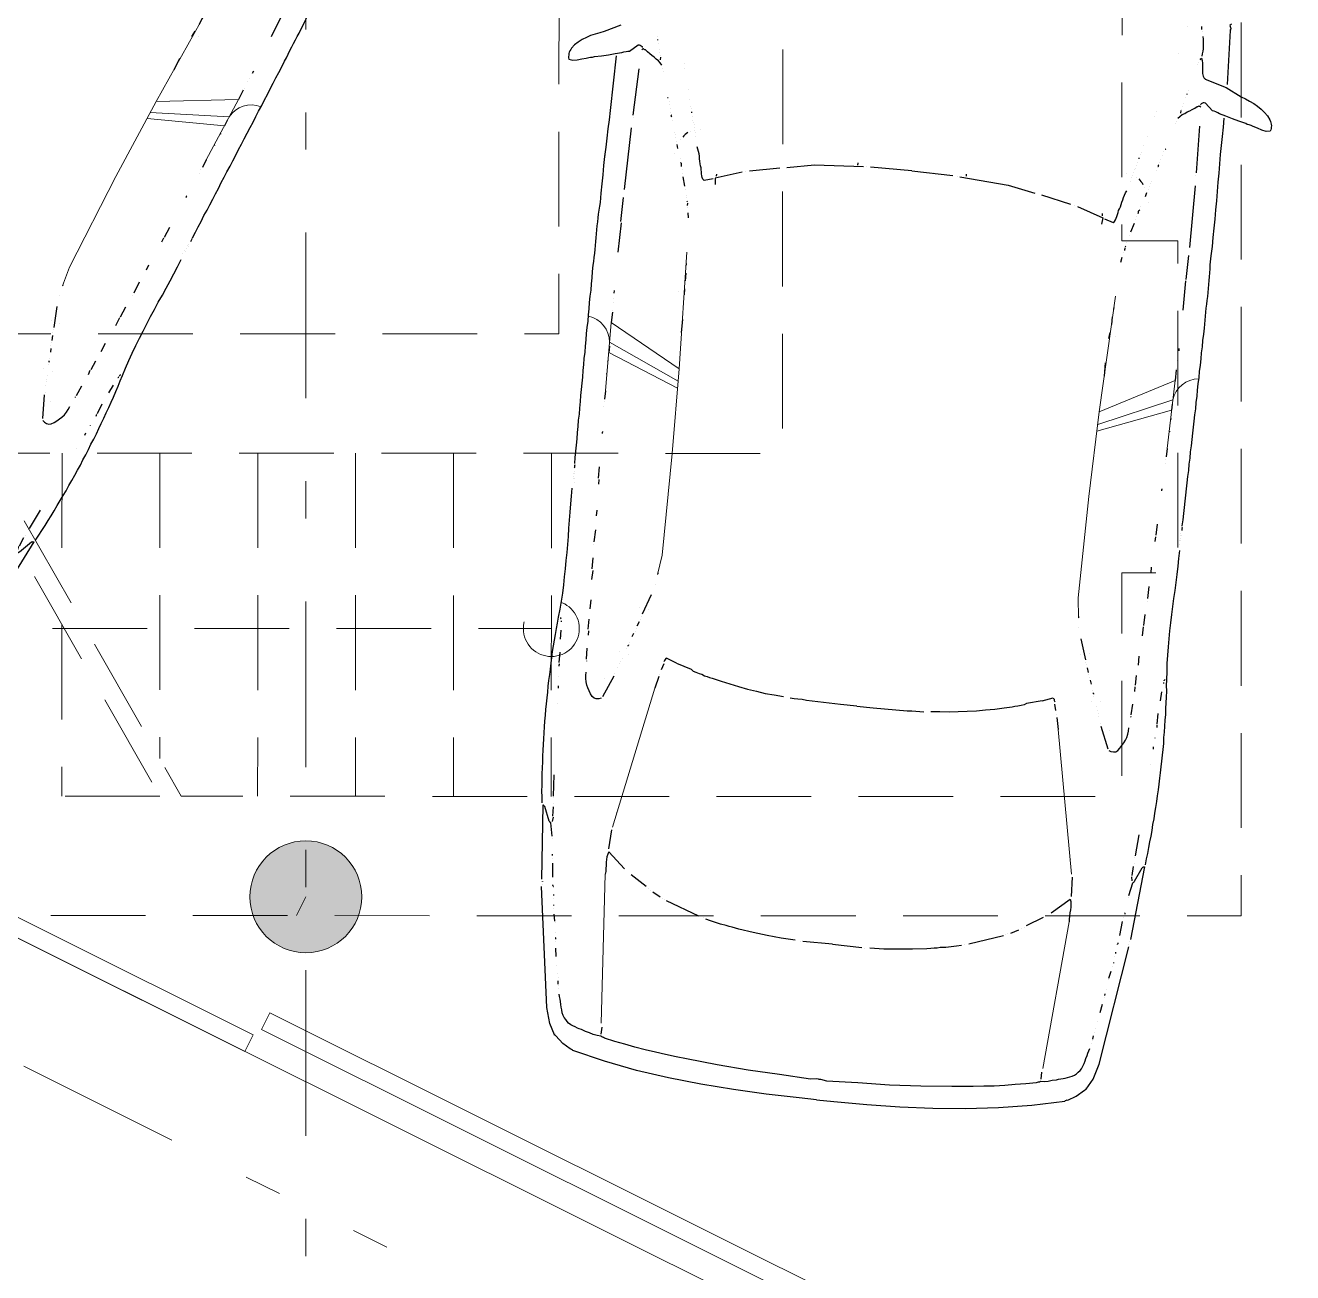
# Model space of a CAD drawing. Header units: metres. Extents: x -45 to 1930, y -347 to 488.
# Drawn here: x -19.205 to -15.806, y -33.109 to -29.764 of the extents above; entities that cross this region are included whole.
import ezdxf

# ---------------------------------------------------------------- set-up
doc = ezdxf.new("R2010")
doc.units = ezdxf.units.M
for name, pattern in [('GETRENNT', [31.75, 12.7, -6.35, 0, -6.35, 0, -6.35]), ('ČERCHOVANÁ', [25.4, 12.7, -6.35, 0, -6.35]), ('ČÁRKOVANÁ', [19.05, 12.7, -6.35])]:
    doc.linetypes.add(name, pattern=pattern)
doc.layers.add('FLOATINGWINDOWS', color=2, linetype='Continuous', plot=False)
for name, color, linetype in [('OSA', 7, 'ČERCHOVANÁ'), ('SRAFY', 3, 'Continuous'), ('srafy sklo', 252, 'Continuous'), ('zariz.predmety', 203, 'Continuous'), ('ZDIVO', 1, 'Continuous')]:
    doc.layers.add(name, color=color, linetype=linetype)

# ---------------------------------------------------------------- blocks, each defined once
blk = doc.blocks.new('BMW3-PUD')
at = {"lineweight": 0}
for p, q in [((2.5694, 0.7572), (2.3861, 0.7602)), ((2.3861, 0.7602), (2.4905, 0.5663)), ((2.4387, 0.7593), (2.5245, 0.5656)), ((2.4664, 0.7589), (2.5425, 0.5652)), ((3.3491, 0.5435), (3.7319, 0.6186)), ((3.8595, 0.6254), (4.2578, 0.5956)), ((3.3491, -0.5435), (3.7319, -0.6186)), ((2.3861, -0.7602), (2.4905, -0.5663)), ((2.4387, -0.7593), (2.5245, -0.5656)), ((2.4664, -0.7589), (2.5425, -0.5652)), ((3.8595, -0.6254), (4.2578, -0.5956)), ((2.5694, -0.7572), (2.3861, -0.7602))]:
    blk.add_line(p, q, dxfattribs=at)
for points in [[(1.5236, 0.7387), (1.5228, 0.7394), (1.5213, 0.7394), (1.5198, 0.7409), (1.519, 0.7424), (1.525, 0.7447), (1.5318, 0.7463), (1.5393, 0.7471), (1.546, 0.7472), (1.5528, 0.748), (1.5595, 0.7489), (1.5663, 0.7512), (1.5715, 0.7543), (1.5722, 0.7558), (1.573, 0.7573), (1.5737, 0.758), (1.5737, 0.758), (1.5902, 0.8161), (1.6115, 0.8584), (1.6159, 0.8704), (1.621, 0.8818), (1.6261, 0.8938), (1.632, 0.9044), (1.6386, 0.915), (1.6468, 0.9249), (1.6549, 0.934), (1.6653, 0.9416), (1.6691, 0.9432), (1.6728, 0.9447), (1.6765, 0.9462), (1.6803, 0.9471), (1.684, 0.9471), (1.6878, 0.9471), (1.6916, 0.9464), (1.6953, 0.9457), (1.697, 0.9345), (1.6948, 0.9232), (1.6905, 0.9111), (1.6876, 0.8991), (1.6855, 0.893), (1.684, 0.8878), (1.6833, 0.8825), (1.6811, 0.878), (1.6768, 0.8592), (1.6725, 0.8411), (1.6675, 0.823), (1.6625, 0.8057), (1.6603, 0.8004), (1.6588, 0.7951), (1.6574, 0.7906), (1.6567, 0.7861), (1.6382, 0.7648), (1.6375, 0.7618), (1.6382, 0.7588), (1.6398, 0.7558), (1.6413, 0.7536), (1.6413, 0.7536), (1.6428, 0.7529), (1.6436, 0.7521), (1.6436, 0.7521)], [(1.4198, 0.8125), (1.4244, 0.8088), (1.4319, 0.8127), (1.4334, 0.8127), (1.4349, 0.812), (1.4356, 0.8112), (1.4379, 0.8112), (1.582, 0.8182)], [(2.7721, 0.8189), (2.7556, 0.8195), (2.7391, 0.8193), (2.7225, 0.8198), (2.7053, 0.8196), (2.6887, 0.8202), (2.6722, 0.82), (2.6557, 0.8205), (2.6392, 0.8203), (2.6226, 0.8209), (2.6054, 0.8207), (2.5889, 0.8212), (2.5724, 0.821), (2.5558, 0.8216), (2.5393, 0.8214), (2.522, 0.8219), (2.5055, 0.8217), (2.489, 0.8223), (2.4725, 0.8221), (2.4559, 0.8226), (2.4387, 0.8224), (2.4221, 0.823), (2.4056, 0.8228), (2.3891, 0.8226), (2.3718, 0.8232), (2.3553, 0.823), (2.3388, 0.8235), (2.3215, 0.8233), (2.305, 0.8231), (2.2885, 0.8236), (2.272, 0.8234), (2.2547, 0.824), (2.2382, 0.8238), (2.2276, 0.8237), (2.2171, 0.8236), (2.2059, 0.8234), (2.1954, 0.8233), (2.1848, 0.8232), (2.1743, 0.8238), (2.1638, 0.8237), (2.1533, 0.8243), (2.1428, 0.8242), (2.1315, 0.824), (2.121, 0.8239), (2.1105, 0.8238), (2.1, 0.8237), (2.0895, 0.8235), (2.079, 0.8226), (2.0685, 0.8218), (2.0437, 0.8222), (2.0189, 0.8227), (1.9942, 0.8224), (1.9694, 0.8228), (1.9446, 0.8225), (1.9198, 0.8222), (1.8951, 0.822), (1.8703, 0.8217), (1.8455, 0.8206), (1.8207, 0.8203), (1.796, 0.82), (1.7712, 0.8197), (1.7464, 0.8194), (1.7224, 0.8192), (1.6976, 0.8196), (1.6728, 0.8193)], [(1.9431, 0.8203), (1.9431, 0.8203)], [(2.7751, 0.8182), (2.7781, 0.819), (2.7804, 0.819), (2.7826, 0.819), (2.7849, 0.8191)], [(2.7924, 0.8169), (2.7924, 0.8169)], [(2.7984, 0.8192), (2.7984, 0.8192)], [(2.7984, 0.8162), (2.7984, 0.8162)], [(2.8059, 0.8186), (2.8059, 0.8186)], [(2.8119, 0.8194), (2.8119, 0.8194)], [(2.8127, 0.8164), (2.8127, 0.8164)], [(2.8224, 0.8158), (2.8224, 0.8158)], [(3.686, 0.8133), (3.6702, 0.8146), (3.6552, 0.8167), (3.6394, 0.818), (3.6236, 0.8193), (3.6086, 0.8206), (3.5928, 0.8219), (3.577, 0.8225), (3.5612, 0.8238), (3.5455, 0.8244), (3.5304, 0.8257), (3.5146, 0.8263), (3.4989, 0.8268), (3.4831, 0.8274), (3.4673, 0.828), (3.4516, 0.8285), (3.4365, 0.8284), (3.4208, 0.8289), (3.405, 0.8287), (3.3892, 0.8285), (3.3734, 0.8291), (3.3577, 0.8289), (3.3419, 0.828), (3.3269, 0.8278), (3.3111, 0.8276), (3.2954, 0.8267), (3.2796, 0.8265), (3.2639, 0.8255), (3.2489, 0.8246), (3.2331, 0.8236), (3.2173, 0.8227), (3.2024, 0.821), (3.1866, 0.8201), (3.1648, 0.8183), (3.1431, 0.8166), (3.1213, 0.8156), (3.0988, 0.8153), (3.077, 0.815), (3.0552, 0.8148), (3.0334, 0.8153), (3.0117, 0.815), (2.9899, 0.8155), (2.9681, 0.816), (2.9463, 0.8172), (2.9246, 0.8177), (2.9028, 0.8182), (2.881, 0.8187), (2.86, 0.8185), (2.8382, 0.8189)], [(1.4378, 0.8143), (1.4378, 0.8143)], [(3.1904, 0.8127), (3.1897, 0.8134), (3.1889, 0.8134), (3.1874, 0.8141), (3.1866, 0.8149)], [(3.195, 0.8119), (3.195, 0.8119), (3.1964, 0.812), (3.1972, 0.812), (3.1979, 0.812)], [(3.2446, 0.8088), (3.2205, 0.81)], [(3.3076, 0.8065), (3.2791, 0.8062)], [(3.3107, 0.8058), (3.3121, 0.8058), (3.3136, 0.8058), (3.3144, 0.8059), (3.3167, 0.8059)], [(3.3452, 0.804), (3.3452, 0.804), (3.346, 0.804), (3.346, 0.804), (3.346, 0.804)], [(3.3693, 0.802), (3.376, 0.8021)], [(3.4174, 0.7988), (3.4174, 0.7988)], [(3.6653, 0.7845), (3.6082, 0.7884)], [(3.6699, 0.7831), (3.6699, 0.7831)], [(3.6856, 0.7832), (3.6856, 0.7832)], [(3.7728, 0.7775), (3.7374, 0.7846), (3.7367, 0.7854), (3.7359, 0.7869), (3.7344, 0.7876), (3.7329, 0.7891), (3.6951, 0.8051), (3.6944, 0.8059), (3.6936, 0.8074), (3.6921, 0.8089), (3.692, 0.8111), (3.8897, 0.794)], [(3.7187, 0.7814), (3.6939, 0.7818)], [(3.8965, 0.791), (3.8965, 0.791), (3.8965, 0.791), (3.8958, 0.791), (3.8958, 0.791), (3.8958, 0.791), (3.8965, 0.791), (3.8965, 0.791), (3.8965, 0.791)], [(3.9033, 0.7896), (3.9033, 0.7896)], [(4.4034, 0), (4.4032, 0.0469), (4.4022, 0.1355), (4.3989, 0.2241), (4.3933, 0.3126), (4.3855, 0.4004), (4.374, 0.4881), (4.3586, 0.5758), (4.3388, 0.6634), (4.3373, 0.6649), (4.3358, 0.6671), (4.335, 0.6694), (4.335, 0.6709), (4.3227, 0.6917), (4.3037, 0.7125), (4.3029, 0.714), (4.3022, 0.7148), (4.3021, 0.7163), (4.3014, 0.717), (4.2727, 0.7325), (4.2312, 0.7447), (3.9093, 0.7919)], [(1.6856, 0.6955), (1.6802, 0.7007), (1.6749, 0.7059), (1.6711, 0.7127), (1.6665, 0.7186), (1.6627, 0.7253), (1.6588, 0.7313), (1.6543, 0.738), (1.6489, 0.7439), (1.6489, 0.7454), (1.6482, 0.7469), (1.6474, 0.7484), (1.6474, 0.7492), (1.6474, 0.7507), (1.6481, 0.7514), (1.6496, 0.7529), (1.6503, 0.7537)], [(1.7014, 0.7558), (1.8267, 0.7596)], [(1.8327, 0.7574), (1.8327, 0.7574)], [(1.8612, 0.76), (2.0279, 0.762)], [(2.1135, 0.7622), (2.0489, 0.7622)], [(2.1173, 0.7608), (2.1961, 0.7617)], [(2.2997, 0.7614), (2.3065, 0.7615)], [(2.3223, 0.7617), (2.3223, 0.7617)], [(2.332, 0.7604), (2.332, 0.7604)], [(2.3538, 0.7606), (2.3538, 0.7606)], [(2.3576, 0.7599), (2.3861, 0.7602)], [(2.4499, 0.7587), (2.4664, 0.7589)], [(2.489, 0.7592), (2.489, 0.7592), (2.4905, 0.7592), (2.4912, 0.7592), (2.4912, 0.7592)], [(2.4987, 0.7586), (2.4987, 0.7586)], [(2.5228, 0.7589), (2.5228, 0.7589), (2.5243, 0.7589), (2.525, 0.7589), (2.525, 0.7589)], [(2.5694, 0.7572), (2.5926, 0.7574)], [(2.5987, 0.7553), (2.5987, 0.7553)], [(2.6114, 0.7577), (2.6114, 0.7577)], [(2.679, 0.754), (2.6805, 0.754), (2.6813, 0.754), (2.6828, 0.754), (2.6843, 0.754)], [(2.8044, 0.7517), (2.7744, 0.7521)], [(2.8082, 0.7503), (2.821, 0.7504)], [(3.7217, 0.7799), (3.7329, 0.7816)], [(3.7773, 0.7768), (3.7773, 0.7768)], [(3.8202, 0.7721), (3.8209, 0.7721), (3.8217, 0.7721), (3.8224, 0.7721), (3.8239, 0.7721)], [(3.8315, 0.77), (3.8315, 0.77)], [(3.8818, 0.7646), (3.8442, 0.7679)], [(3.9067, 0.7604), (3.9059, 0.7603), (3.9044, 0.7611), (3.9036, 0.7618), (3.9021, 0.7618)], [(3.9277, 0.7576), (3.9277, 0.7576), (3.9285, 0.7576), (3.93, 0.7576), (3.9307, 0.7577)], [(3.9382, 0.757), (3.9382, 0.757)], [(3.9555, 0.7549), (3.9555, 0.7549), (3.9563, 0.7549), (3.957, 0.755), (3.957, 0.755)], [(3.9653, 0.7528), (3.9653, 0.7528)], [(3.9984, 0.7472), (3.9796, 0.7507)], [(1.4351, 0.7331), (1.4426, 0.734)], [(1.4485, 0.7363), (1.4485, 0.7363)], [(1.4613, 0.7394), (1.468, 0.741), (1.474, 0.7418), (1.4807, 0.7427), (1.4867, 0.7435), (1.4935, 0.7436), (1.5003, 0.7437), (1.507, 0.743), (1.5138, 0.7423)], [(1.5312, 0.735), (1.5312, 0.735)], [(1.5379, 0.7336), (1.5379, 0.7336)], [(1.6102, 0.7157), (1.6102, 0.7157)], [(2.8908, 0.7475), (2.9059, 0.7477)], [(2.9434, 0.7459), (2.9757, 0.7463)], [(2.9825, 0.7456), (2.9825, 0.7456)], [(3.0486, 0.7434), (3.0186, 0.7438)], [(3.0523, 0.7419), (3.0764, 0.7422)], [(3.1312, 0.7391), (3.156, 0.7394)], [(3.2101, 0.7378), (3.1838, 0.7382)], [(3.2146, 0.7363), (3.2266, 0.7365)], [(3.2905, 0.7342), (3.2612, 0.7354)], [(3.295, 0.7335), (3.295, 0.7335), (3.2957, 0.7336), (3.2965, 0.7336), (3.2965, 0.7336)], [(3.391, 0.6844), (3.3931, 0.6904), (3.3938, 0.6972), (3.393, 0.7032), (3.3892, 0.7084), (3.3823, 0.7136), (3.3748, 0.718), (3.3672, 0.7224), (3.3597, 0.726), (3.3514, 0.729), (3.3423, 0.7304), (3.3341, 0.7317), (3.3251, 0.7316)], [(4.0029, 0.7458), (4.0029, 0.7458)], [(4.0285, 0.7423), (4.0285, 0.7423)], [(4.0413, 0.7402), (4.0428, 0.7402), (4.0435, 0.7402), (4.0451, 0.7402), (4.0458, 0.7402)], [(4.0526, 0.7396), (4.0526, 0.7396)], [(4.0924, 0.7333), (4.0699, 0.7368)], [(4.1165, 0.7291), (4.1165, 0.7291)], [(4.1376, 0.7248), (4.1376, 0.7248)], [(4.1489, 0.7227), (4.1489, 0.7227)], [(4.1654, 0.7207), (4.1564, 0.7221)], [(4.1699, 0.72), (4.1699, 0.72)], [(4.1775, 0.7178), (4.1775, 0.7178)], [(4.3475, 0), (4.3474, 0.005), (4.3495, 0.0215), (4.3462, 0.1056), (4.343, 0.1904), (4.3375, 0.2744), (4.3297, 0.3577), (4.3271, 0.3862), (4.3238, 0.4147), (4.3204, 0.4424), (4.3171, 0.4702), (4.3123, 0.4986), (4.3074, 0.5264), (4.3026, 0.5541), (4.297, 0.5826), (4.2955, 0.5848), (4.2947, 0.5878), (4.2939, 0.59), (4.2924, 0.5923), (4.2922, 0.6028), (4.2899, 0.6133), (4.2867, 0.6237), (4.2843, 0.635), (4.282, 0.6402), (4.2805, 0.6462), (4.2789, 0.6522), (4.2773, 0.6574), (4.275, 0.6641), (4.2727, 0.6701), (4.2703, 0.6761), (4.2665, 0.6821), (4.2627, 0.6865), (4.2581, 0.691), (4.2528, 0.6954), (4.2476, 0.6991), (4.2408, 0.702), (4.2332, 0.7042), (4.2257, 0.7064), (4.2189, 0.7078), (4.2114, 0.7099), (4.2046, 0.7114), (4.1978, 0.7135), (4.1918, 0.7157)], [(4.2969, 0.7155), (4.2969, 0.7155)], [(1.4377, 0.6971), (1.4377, 0.6971)], [(1.62, 0.7136), (1.62, 0.7136), (1.6193, 0.7135), (1.6178, 0.7135), (1.6178, 0.7135)], [(1.6291, 0.7107), (1.6291, 0.7107)], [(1.6449, 0.7063), (1.6449, 0.7063)], [(1.6532, 0.7042), (1.6532, 0.7042)], [(1.6607, 0.7028), (1.6607, 0.7028)], [(1.6645, 0.7013), (1.672, 0.7014)], [(1.6954, 0.6927), (1.6954, 0.6927)], [(1.7014, 0.6905), (1.7014, 0.6905)], [(3.3282, 0.6566), (3.3872, 0.6813)], [(3.3369, 0.6807), (3.3369, 0.6807)], [(1.5138, 0.6793), (1.5138, 0.6793)], [(1.7714, 0.6703), (1.7714, 0.6703), (1.7714, 0.6711), (1.7707, 0.6718), (1.7707, 0.6718)], [(1.7798, 0.6666), (1.7798, 0.6666)], [(1.7895, 0.6653), (1.7895, 0.6653)], [(1.8001, 0.6616), (1.8001, 0.6616)], [(1.8084, 0.6595), (1.8084, 0.6595)], [(1.8204, 0.6551), (1.8197, 0.6559), (1.8189, 0.6566), (1.8167, 0.6566), (1.8152, 0.6573)], [(1.8302, 0.6522), (1.8302, 0.6522)], [(3.2622, 0.6475), (3.2622, 0.6475)], [(3.3043, 0.6488), (3.3043, 0.6488)], [(3.3207, 0.6558), (3.3207, 0.6558)], [(1.6742, 0.6368), (1.6742, 0.6368)], [(1.6885, 0.634), (1.6885, 0.634)], [(1.7428, 0.6189), (1.7428, 0.6189)], [(1.8585, 0.6083), (1.8615, 0.6113), (1.8645, 0.6143), (1.8682, 0.6181), (1.8719, 0.6204)], [(1.8604, 0.6436), (1.8604, 0.6436)], [(1.8679, 0.6414), (1.8679, 0.6414)], [(1.8755, 0.6385), (1.8755, 0.6385)], [(1.8786, 0.625), (1.8786, 0.625)], [(1.8845, 0.6364), (1.8845, 0.6364)], [(1.9033, 0.6306), (1.8928, 0.6334)], [(1.9182, 0.639), (1.9182, 0.639)], [(1.9305, 0.6211), (1.9305, 0.6211)], [(1.9508, 0.6154), (1.9478, 0.6161), (1.9456, 0.6161), (1.9425, 0.6168), (1.9403, 0.619)], [(1.9591, 0.6125), (1.9591, 0.6125)], [(3.2033, 0.6123), (3.2033, 0.6123)], [(3.2093, 0.6154), (3.219, 0.6193)], [(3.2347, 0.6247), (3.2347, 0.6247)], [(3.2415, 0.6263), (3.2422, 0.6263), (3.243, 0.627), (3.2437, 0.6278), (3.2452, 0.6278)], [(3.2512, 0.6294), (3.2512, 0.6294)], [(3.2655, 0.6236), (3.2655, 0.6236)], [(3.2781, 0.6395), (3.2781, 0.6395)], [(3.2886, 0.6434), (3.2886, 0.6434)], [(3.2945, 0.6457), (3.2945, 0.6457)], [(3.6922, 0.6129), (3.6922, 0.6129)], [(3.7319, 0.6186), (3.7319, 0.6186)], [(3.7394, 0.6209), (3.7911, 0.6238)], [(3.8398, 0.5749), (3.7987, 0.6217), (3.8047, 0.624), (3.8121, 0.6256), (3.8196, 0.6257), (3.8272, 0.6257), (3.8354, 0.6251), (3.8437, 0.6252), (3.852, 0.6246), (3.8595, 0.6254)], [(1.7684, 0.6117), (1.7684, 0.6117)], [(1.788, 0.6074), (1.788, 0.6074)], [(1.794, 0.6052), (1.794, 0.6052)], [(1.8046, 0.6031), (1.8046, 0.6031), (1.8038, 0.6031), (1.8023, 0.6031), (1.8023, 0.6031)], [(1.8143, 0.6002), (1.8143, 0.6002)], [(1.8234, 0.5981), (1.8234, 0.5981)], [(1.8309, 0.5952), (1.8309, 0.5952)], [(1.8347, 0.5937), (1.8347, 0.5937)], [(1.8422, 0.5923), (1.8422, 0.5923)], [(1.8498, 0.5909), (1.8498, 0.5909)], [(1.8556, 0.6007), (1.8556, 0.6007)], [(1.8573, 0.588), (1.8573, 0.588)], [(1.8664, 0.5851), (1.8664, 0.5851)], [(1.9744, 0.5278), (1.9816, 0.5512), (1.9786, 0.5549), (1.974, 0.5571), (1.9695, 0.5585), (1.9643, 0.56), (1.959, 0.5607), (1.9537, 0.5621), (1.9484, 0.5628), (1.9439, 0.565), (1.9379, 0.5664), (1.9311, 0.5678), (1.9251, 0.5693), (1.9183, 0.5707), (1.9123, 0.5721), (1.9055, 0.5743), (1.8995, 0.5765), (1.8934, 0.5794)], [(1.9681, 0.6111), (1.9681, 0.6111)], [(2.0021, 0.601), (1.978, 0.6082)], [(2.0111, 0.5981), (2.0111, 0.5981)], [(2.0269, 0.5945), (2.0269, 0.5945)], [(2.0322, 0.5931), (2.0322, 0.5931)], [(2.0435, 0.5902), (2.0435, 0.5902), (2.0427, 0.5909), (2.0412, 0.5917), (2.0412, 0.5917)], [(2.0465, 0.5895), (2.048, 0.5895), (2.0495, 0.5895), (2.051, 0.5895), (2.0533, 0.5896)], [(2.0593, 0.5874), (2.0593, 0.5874)], [(2.0856, 0.5832), (2.0721, 0.5853)], [(2.2845, 0.5893), (2.2845, 0.5893)], [(3.1016, 0.5788), (3.1555, 0.5975)], [(3.1388, 0.6063), (3.1388, 0.6063)], [(3.1421, 0.5823), (3.1421, 0.5823)], [(3.1622, 0.5983), (3.1622, 0.5983)], [(3.1689, 0.6006), (3.1689, 0.6006)], [(3.1764, 0.6037), (3.1891, 0.6084)], [(3.1951, 0.61), (3.1951, 0.61)], [(3.603, 0.5946), (3.603, 0.5946)], [(4.2683, 0.5927), (4.2871, 0.5929)], [(1.8477, 0.5743), (1.8477, 0.5743)], [(2.2081, 0.5764), (2.2096, 0.5764), (2.2103, 0.5764), (2.2118, 0.5764), (2.2133, 0.5765)], [(2.2268, 0.5766), (2.2268, 0.5766)], [(2.2336, 0.5745), (2.2547, 0.5747)], [(2.2922, 0.5721), (2.2757, 0.5734)], [(2.3936, 0.5703), (2.3583, 0.5699)], [(3.0724, 0.5709), (3.0724, 0.5709)], [(3.8811, 0.513), (3.8535, 0.5562)], [(1.949, 0.4517), (1.9722, 0.5225), (1.9895, 0.5205)], [(1.961, 0.5201), (1.9625, 0.5202), (1.964, 0.5202), (1.9647, 0.5202), (1.967, 0.5202)], [(3.2768, 0.4931), (3.266, 0.5214), (3.2675, 0.523), (3.2697, 0.5245), (3.2727, 0.5253), (3.2764, 0.5268)], [(3.2824, 0.5269), (3.2989, 0.5316)], [(3.3109, 0.5347), (3.3109, 0.5347)], [(3.3176, 0.5363), (3.3491, 0.5435)], [(3.2768, 0.4931), (3.2886, 0.4519), (3.2932, 0.4459), (3.2955, 0.4385), (3.2979, 0.4295), (3.2995, 0.422), (3.3026, 0.4145), (3.3042, 0.4078), (3.3057, 0.401), (3.3073, 0.3935), (3.3129, 0.3688), (3.3176, 0.3448), (3.3224, 0.3209), (3.3265, 0.2962), (3.3298, 0.2722), (3.3331, 0.2482), (3.3349, 0.2234), (3.3367, 0.1986)], [(3.8864, 0.5071), (3.8864, 0.5071)], [(3.8902, 0.4996), (3.8902, 0.4996)], [(3.9056, 0.4727), (3.8941, 0.4937)], [(1.9476, 0.4441), (1.9476, 0.4441)], [(3.9079, 0.4653), (3.9079, 0.4653)], [(3.9102, 0.46), (3.9102, 0.46)], [(3.9459, 0.3636), (3.9133, 0.4541)], [(1.9277, 0.353), (1.9447, 0.4328)], [(3.9491, 0.3516), (3.9491, 0.3516)], [(3.9836, 0.1005), (3.9817, 0.1388), (3.9782, 0.1763), (3.974, 0.2145), (3.969, 0.2535), (3.9674, 0.2633), (3.9658, 0.2722), (3.9649, 0.2805), (3.9626, 0.2887), (3.9609, 0.3037), (3.9577, 0.3179), (3.9546, 0.3314), (3.9514, 0.3449)], [(1.9018, 0.1297), (1.9108, 0.2612), (1.9249, 0.3342)], [(3.3424, 0), (3.3423, 0.044), (3.3412, 0.1356), (3.3395, 0.1476), (3.3394, 0.1589), (3.3393, 0.1694), (3.3391, 0.1799)], [(1.8926, 0.1461), (1.8941, 0.1461), (1.8956, 0.1462), (1.8964, 0.1462), (1.8986, 0.1462)], [(1.8992, 0), (1.9005, 0.1109)], [(1.9004, 0.1222), (1.9004, 0.1222)], [(3.9834, 0), (3.9846, 0.0795)], [(3.9853, 0.0855), (3.9853, 0.0855)], [(1.8987, 0.0535), (1.8987, 0.0535)], [(1.8988, 0.0588), (1.8988, 0.0588)], [(4.4034, 0), (4.4032, -0.0469), (4.4022, -0.1355), (4.3989, -0.2241), (4.3933, -0.3126), (4.3855, -0.4004), (4.374, -0.4881), (4.3586, -0.5758), (4.3388, -0.6634), (4.3373, -0.6649), (4.3358, -0.6671), (4.335, -0.6694), (4.335, -0.6709), (4.3227, -0.6917), (4.3037, -0.7125), (4.3029, -0.714), (4.3022, -0.7148), (4.3021, -0.7163), (4.3014, -0.717), (4.2727, -0.7325), (4.2312, -0.7447), (3.9093, -0.7919)], [(3.9834, 0), (3.9846, -0.0795)], [(1.8992, 0), (1.9005, -0.1109)], [(3.3424, 0), (3.3423, -0.044), (3.3412, -0.1356), (3.3395, -0.1476), (3.3394, -0.1589), (3.3393, -0.1694), (3.3391, -0.1799)], [(4.3475, 0), (4.3474, -0.005), (4.3495, -0.0215), (4.3462, -0.1056), (4.343, -0.1904), (4.3375, -0.2744), (4.3297, -0.3577), (4.3271, -0.3862), (4.3238, -0.4147), (4.3204, -0.4424), (4.3171, -0.4702), (4.3123, -0.4986), (4.3074, -0.5264), (4.3026, -0.5541), (4.297, -0.5826), (4.2955, -0.5848), (4.2947, -0.5878), (4.2939, -0.59), (4.2924, -0.5923), (4.2922, -0.6028), (4.2899, -0.6133), (4.2867, -0.6237), (4.2843, -0.635), (4.282, -0.6402), (4.2805, -0.6462), (4.2789, -0.6522), (4.2773, -0.6574), (4.275, -0.6641), (4.2727, -0.6701), (4.2703, -0.6761), (4.2665, -0.6821), (4.2627, -0.6865), (4.2581, -0.691), (4.2528, -0.6954), (4.2476, -0.6991), (4.2408, -0.702), (4.2332, -0.7042), (4.2257, -0.7064), (4.2189, -0.7078), (4.2114, -0.7099), (4.2046, -0.7114), (4.1978, -0.7135), (4.1918, -0.7157)], [(1.8987, -0.0535), (1.8987, -0.0535)], [(1.8988, -0.0588), (1.8988, -0.0588)], [(3.9836, -0.1005), (3.9817, -0.1388), (3.9782, -0.1763), (3.974, -0.2145), (3.969, -0.2535), (3.9674, -0.2633), (3.9658, -0.2722), (3.9649, -0.2805), (3.9626, -0.2887), (3.9609, -0.3037), (3.9577, -0.3179), (3.9546, -0.3314), (3.9514, -0.3449)], [(3.9853, -0.0855), (3.9853, -0.0855)], [(1.9004, -0.1222), (1.9004, -0.1222)], [(1.9018, -0.1297), (1.9108, -0.2612), (1.9249, -0.3342)], [(1.8926, -0.1461), (1.8941, -0.1461), (1.8956, -0.1462), (1.8964, -0.1462), (1.8986, -0.1462)], [(3.2768, -0.4931), (3.2886, -0.4519), (3.2932, -0.4459), (3.2955, -0.4385), (3.2979, -0.4295), (3.2995, -0.422), (3.3026, -0.4145), (3.3042, -0.4078), (3.3057, -0.401), (3.3073, -0.3935), (3.3129, -0.3688), (3.3176, -0.3448), (3.3224, -0.3209), (3.3265, -0.2962), (3.3298, -0.2722), (3.3331, -0.2482), (3.3349, -0.2234), (3.3367, -0.1986)], [(1.9277, -0.353), (1.9447, -0.4328)], [(3.9459, -0.3636), (3.9133, -0.4541)], [(3.9491, -0.3516), (3.9491, -0.3516)], [(1.9476, -0.4441), (1.9476, -0.4441)], [(1.949, -0.4517), (1.9722, -0.5225), (1.9895, -0.5205)], [(3.9056, -0.4727), (3.8941, -0.4937)], [(3.9079, -0.4653), (3.9079, -0.4653)], [(3.9102, -0.46), (3.9102, -0.46)], [(3.2768, -0.4931), (3.266, -0.5214), (3.2675, -0.523), (3.2697, -0.5245), (3.2727, -0.5253), (3.2764, -0.5268)], [(3.8864, -0.5071), (3.8864, -0.5071)], [(3.8902, -0.4996), (3.8902, -0.4996)], [(1.9744, -0.5278), (1.9816, -0.5512), (1.9786, -0.5549), (1.974, -0.5571), (1.9695, -0.5585), (1.9643, -0.56), (1.959, -0.5607), (1.9537, -0.5621), (1.9484, -0.5628), (1.9439, -0.565), (1.9379, -0.5664), (1.9311, -0.5678), (1.9251, -0.5693), (1.9183, -0.5707), (1.9123, -0.5721), (1.9055, -0.5743), (1.8995, -0.5765), (1.8934, -0.5794)], [(1.961, -0.5201), (1.9625, -0.5202), (1.964, -0.5202), (1.9647, -0.5202), (1.967, -0.5202)], [(3.2824, -0.5269), (3.2989, -0.5316)], [(3.3109, -0.5347), (3.3109, -0.5347)], [(3.3176, -0.5363), (3.3491, -0.5435)], [(3.8811, -0.513), (3.8535, -0.5562)], [(1.8477, -0.5743), (1.8477, -0.5743)], [(2.2081, -0.5764), (2.2096, -0.5764), (2.2103, -0.5764), (2.2118, -0.5764), (2.2133, -0.5765)], [(2.2268, -0.5766), (2.2268, -0.5766)], [(2.2336, -0.5745), (2.2547, -0.5747)], [(2.2922, -0.5721), (2.2757, -0.5734)], [(2.3936, -0.5703), (2.3583, -0.5699)], [(3.0724, -0.5709), (3.0724, -0.5709)], [(3.8398, -0.5749), (3.7987, -0.6217), (3.8047, -0.624), (3.8121, -0.6256), (3.8196, -0.6257), (3.8272, -0.6257), (3.8354, -0.6251), (3.8437, -0.6252), (3.852, -0.6246), (3.8595, -0.6254)], [(1.7684, -0.6117), (1.7684, -0.6117)], [(1.788, -0.6074), (1.788, -0.6074)], [(1.794, -0.6052), (1.794, -0.6052)], [(1.8046, -0.6031), (1.8046, -0.6031), (1.8038, -0.6031), (1.8023, -0.6031), (1.8023, -0.6031)], [(1.8143, -0.6002), (1.8143, -0.6002)], [(1.8234, -0.5981), (1.8234, -0.5981)], [(1.8309, -0.5952), (1.8309, -0.5952)], [(1.8347, -0.5937), (1.8347, -0.5937)], [(1.8422, -0.5923), (1.8422, -0.5923)], [(1.8498, -0.5909), (1.8498, -0.5909)], [(1.8556, -0.6007), (1.8556, -0.6007)], [(1.8573, -0.588), (1.8573, -0.588)], [(1.8585, -0.6083), (1.8615, -0.6113), (1.8645, -0.6143), (1.8682, -0.6181), (1.8719, -0.6204)], [(1.8664, -0.5851), (1.8664, -0.5851)], [(1.9681, -0.6111), (1.9681, -0.6111)], [(2.0021, -0.601), (1.978, -0.6082)], [(2.0111, -0.5981), (2.0111, -0.5981)], [(2.0269, -0.5945), (2.0269, -0.5945)], [(2.0322, -0.5931), (2.0322, -0.5931)], [(2.0435, -0.5902), (2.0435, -0.5902), (2.0427, -0.5909), (2.0412, -0.5917), (2.0412, -0.5917)], [(2.0465, -0.5895), (2.048, -0.5895), (2.0495, -0.5895), (2.051, -0.5895), (2.0533, -0.5896)], [(2.0593, -0.5874), (2.0593, -0.5874)], [(2.0856, -0.5832), (2.0721, -0.5853)], [(2.2845, -0.5893), (2.2845, -0.5893)], [(3.1016, -0.5788), (3.1555, -0.5975)], [(3.1388, -0.6063), (3.1388, -0.6063)], [(3.1421, -0.5823), (3.1421, -0.5823)], [(3.1622, -0.5983), (3.1622, -0.5983)], [(3.1689, -0.6006), (3.1689, -0.6006)], [(3.1764, -0.6037), (3.1891, -0.6084)], [(3.1951, -0.61), (3.1951, -0.61)], [(3.603, -0.5946), (3.603, -0.5946)], [(4.2683, -0.5927), (4.2871, -0.5929)], [(1.6742, -0.6368), (1.6742, -0.6368)], [(1.6885, -0.634), (1.6885, -0.634)], [(1.7428, -0.6189), (1.7428, -0.6189)], [(1.8604, -0.6436), (1.8604, -0.6436)], [(1.8679, -0.6414), (1.8679, -0.6414)], [(1.8755, -0.6385), (1.8755, -0.6385)], [(1.8786, -0.625), (1.8786, -0.625)], [(1.8845, -0.6364), (1.8845, -0.6364)], [(1.9033, -0.6306), (1.8928, -0.6334)], [(1.9182, -0.639), (1.9182, -0.639)], [(1.9305, -0.6211), (1.9305, -0.6211)], [(1.9508, -0.6154), (1.9478, -0.6161), (1.9456, -0.6161), (1.9425, -0.6168), (1.9403, -0.619)], [(1.9591, -0.6125), (1.9591, -0.6125)], [(3.2033, -0.6123), (3.2033, -0.6123)], [(3.2093, -0.6154), (3.219, -0.6193)], [(3.2347, -0.6247), (3.2347, -0.6247)], [(3.2415, -0.6263), (3.2422, -0.6263), (3.243, -0.627), (3.2437, -0.6278), (3.2452, -0.6278)], [(3.2512, -0.6294), (3.2512, -0.6294)], [(3.2655, -0.6236), (3.2655, -0.6236)], [(3.2781, -0.6395), (3.2781, -0.6395)], [(3.2886, -0.6434), (3.2886, -0.6434)], [(3.2945, -0.6457), (3.2945, -0.6457)], [(3.6922, -0.6129), (3.6922, -0.6129)], [(3.7319, -0.6186), (3.7319, -0.6186)], [(3.7394, -0.6209), (3.7911, -0.6238)], [(1.7714, -0.6703), (1.7714, -0.6703), (1.7714, -0.6711), (1.7707, -0.6718), (1.7707, -0.6718)], [(1.7798, -0.6666), (1.7798, -0.6666)], [(1.7895, -0.6653), (1.7895, -0.6653)], [(1.8001, -0.6616), (1.8001, -0.6616)], [(1.8084, -0.6595), (1.8084, -0.6595)], [(1.8204, -0.6551), (1.8197, -0.6559), (1.8189, -0.6566), (1.8167, -0.6566), (1.8152, -0.6573)], [(1.8302, -0.6522), (1.8302, -0.6522)], [(3.2622, -0.6475), (3.2622, -0.6475)], [(3.3043, -0.6488), (3.3043, -0.6488)], [(3.3207, -0.6558), (3.3207, -0.6558)], [(3.3282, -0.6566), (3.3872, -0.6813)], [(1.62, -0.7136), (1.62, -0.7136), (1.6193, -0.7135), (1.6178, -0.7135), (1.6178, -0.7135)], [(1.6291, -0.7107), (1.6291, -0.7107)], [(1.6449, -0.7063), (1.6449, -0.7063)], [(1.6856, -0.6955), (1.6802, -0.7007), (1.6749, -0.7059), (1.6711, -0.7127), (1.6665, -0.7186), (1.6627, -0.7253), (1.6588, -0.7313), (1.6543, -0.738), (1.6489, -0.7439), (1.6489, -0.7454), (1.6482, -0.7469), (1.6474, -0.7484), (1.6474, -0.7492), (1.6474, -0.7507), (1.6481, -0.7514), (1.6496, -0.7529), (1.6503, -0.7537)], [(1.6532, -0.7042), (1.6532, -0.7042)], [(1.6607, -0.7028), (1.6607, -0.7028)], [(1.6645, -0.7013), (1.672, -0.7014)], [(1.6954, -0.6927), (1.6954, -0.6927)], [(1.7014, -0.6905), (1.7014, -0.6905)], [(3.391, -0.6844), (3.3931, -0.6904), (3.3938, -0.6972), (3.393, -0.7032), (3.3892, -0.7084), (3.3823, -0.7136), (3.3748, -0.718), (3.3672, -0.7224), (3.3597, -0.726), (3.3514, -0.729), (3.3423, -0.7304), (3.3341, -0.7317), (3.3251, -0.7316)], [(3.3369, -0.6807), (3.3369, -0.6807)], [(1.5902, -0.8161), (1.6115, -0.8584), (1.6159, -0.8704), (1.621, -0.8818), (1.6261, -0.8938), (1.632, -0.9044), (1.6386, -0.915), (1.6468, -0.9249), (1.6549, -0.934), (1.6653, -0.9416), (1.6691, -0.9432), (1.6728, -0.9447), (1.6765, -0.9462), (1.6803, -0.9471), (1.684, -0.9471), (1.6878, -0.9471), (1.6916, -0.9464), (1.6953, -0.9457), (1.697, -0.9345), (1.6948, -0.9232), (1.6905, -0.9111), (1.6876, -0.8991), (1.6855, -0.893), (1.684, -0.8878), (1.6833, -0.8825), (1.6811, -0.878), (1.6768, -0.8592), (1.6725, -0.8411), (1.6675, -0.823), (1.6625, -0.8057), (1.6603, -0.8004), (1.6588, -0.7951), (1.6574, -0.7906), (1.6567, -0.7861), (1.6382, -0.7648), (1.6375, -0.7618), (1.6382, -0.7588), (1.6398, -0.7558), (1.6413, -0.7536), (1.6413, -0.7536), (1.6428, -0.7529), (1.6436, -0.7521), (1.6436, -0.7521)], [(1.6102, -0.7157), (1.6102, -0.7157)], [(2.8908, -0.7475), (2.9059, -0.7477)], [(2.9434, -0.7459), (2.9757, -0.7463)], [(2.9825, -0.7456), (2.9825, -0.7456)], [(3.0486, -0.7434), (3.0186, -0.7438)], [(3.0523, -0.7419), (3.0764, -0.7422)], [(3.1312, -0.7391), (3.156, -0.7394)], [(3.2101, -0.7378), (3.1838, -0.7382)], [(3.2146, -0.7363), (3.2266, -0.7365)], [(3.2905, -0.7342), (3.2612, -0.7354)], [(3.295, -0.7335), (3.295, -0.7335), (3.2957, -0.7336), (3.2965, -0.7336), (3.2965, -0.7336)], [(3.9984, -0.7472), (3.9796, -0.7507)], [(4.0029, -0.7458), (4.0029, -0.7458)], [(4.0285, -0.7423), (4.0285, -0.7423)], [(4.0413, -0.7402), (4.0428, -0.7402), (4.0435, -0.7402), (4.0451, -0.7402), (4.0458, -0.7402)], [(4.0526, -0.7396), (4.0526, -0.7396)], [(4.0924, -0.7333), (4.0699, -0.7368)], [(4.1165, -0.7291), (4.1165, -0.7291)], [(4.1376, -0.7248), (4.1376, -0.7248)], [(4.1489, -0.7227), (4.1489, -0.7227)], [(4.1654, -0.7207), (4.1564, -0.7221)], [(4.1699, -0.72), (4.1699, -0.72)], [(4.1775, -0.7178), (4.1775, -0.7178)], [(4.2969, -0.7155), (4.2969, -0.7155)], [(1.7014, -0.7558), (1.8267, -0.7596)], [(1.8327, -0.7574), (1.8327, -0.7574)], [(1.8612, -0.76), (2.0279, -0.762)], [(2.1135, -0.7622), (2.0489, -0.7622)], [(2.1173, -0.7608), (2.1961, -0.7617)], [(2.2997, -0.7614), (2.3065, -0.7615)], [(2.3223, -0.7617), (2.3223, -0.7617)], [(2.332, -0.7604), (2.332, -0.7604)], [(2.3538, -0.7606), (2.3538, -0.7606)], [(2.3576, -0.7599), (2.3861, -0.7602)], [(2.4499, -0.7587), (2.4664, -0.7589)], [(2.489, -0.7592), (2.489, -0.7592), (2.4905, -0.7592), (2.4912, -0.7592), (2.4912, -0.7592)], [(2.4987, -0.7586), (2.4987, -0.7586)], [(2.5228, -0.7589), (2.5228, -0.7589), (2.5243, -0.7589), (2.525, -0.7589), (2.525, -0.7589)], [(2.5694, -0.7572), (2.5926, -0.7574)], [(2.5987, -0.7553), (2.5987, -0.7553)], [(2.6114, -0.7577), (2.6114, -0.7577)], [(2.679, -0.754), (2.6805, -0.754), (2.6813, -0.754), (2.6828, -0.754), (2.6843, -0.754)], [(2.8044, -0.7517), (2.7744, -0.7521)], [(2.8082, -0.7503), (2.821, -0.7504)], [(3.7728, -0.7775), (3.7374, -0.7846), (3.7367, -0.7854), (3.7359, -0.7869), (3.7344, -0.7876), (3.7329, -0.7891), (3.6951, -0.8051), (3.6944, -0.8059), (3.6936, -0.8074), (3.6921, -0.8089), (3.692, -0.8111), (3.8897, -0.794)], [(3.7187, -0.7814), (3.6939, -0.7818)], [(3.7217, -0.7799), (3.7329, -0.7816)], [(3.7773, -0.7768), (3.7773, -0.7768)], [(3.8202, -0.7721), (3.8209, -0.7721), (3.8217, -0.7721), (3.8224, -0.7721), (3.8239, -0.7721)], [(3.8315, -0.77), (3.8315, -0.77)], [(3.8818, -0.7646), (3.8442, -0.7679)], [(3.9067, -0.7604), (3.9059, -0.7603), (3.9044, -0.7611), (3.9036, -0.7618), (3.9021, -0.7618)], [(3.9277, -0.7576), (3.9277, -0.7576), (3.9285, -0.7576), (3.93, -0.7576), (3.9307, -0.7577)], [(3.9382, -0.757), (3.9382, -0.757)], [(3.9555, -0.7549), (3.9555, -0.7549), (3.9563, -0.7549), (3.957, -0.755), (3.957, -0.755)], [(3.9653, -0.7528), (3.9653, -0.7528)], [(3.686, -0.8133), (3.6702, -0.8146), (3.6552, -0.8167), (3.6394, -0.818), (3.6236, -0.8193), (3.6086, -0.8206), (3.5928, -0.8219), (3.577, -0.8225), (3.5612, -0.8238), (3.5455, -0.8244), (3.5304, -0.8257), (3.5146, -0.8263), (3.4989, -0.8268), (3.4831, -0.8274), (3.4673, -0.828), (3.4516, -0.8285), (3.4365, -0.8284), (3.4208, -0.8289), (3.405, -0.8287), (3.3892, -0.8285), (3.3734, -0.8291), (3.3577, -0.8289), (3.3419, -0.828), (3.3269, -0.8278), (3.3111, -0.8276), (3.2954, -0.8267), (3.2796, -0.8265), (3.2639, -0.8255), (3.2489, -0.8246), (3.2331, -0.8236), (3.2173, -0.8227), (3.2024, -0.821), (3.1866, -0.8201), (3.1648, -0.8183), (3.1431, -0.8166), (3.1213, -0.8156), (3.0988, -0.8153), (3.077, -0.815), (3.0552, -0.8148), (3.0334, -0.8153), (3.0117, -0.815), (2.9899, -0.8155), (2.9681, -0.816), (2.9463, -0.8172), (2.9246, -0.8177), (2.9028, -0.8182), (2.881, -0.8187), (2.86, -0.8185), (2.8382, -0.8189)], [(3.1904, -0.8127), (3.1897, -0.8134), (3.1889, -0.8134), (3.1874, -0.8141), (3.1866, -0.8149)], [(3.195, -0.8119), (3.195, -0.8119), (3.1964, -0.812), (3.1972, -0.812), (3.1979, -0.812)], [(3.2446, -0.8088), (3.2205, -0.81)], [(3.3076, -0.8065), (3.2791, -0.8062)], [(3.3107, -0.8058), (3.3121, -0.8058), (3.3136, -0.8058), (3.3144, -0.8059), (3.3167, -0.8059)], [(3.3452, -0.804), (3.3452, -0.804), (3.346, -0.804), (3.346, -0.804), (3.346, -0.804)], [(3.3693, -0.802), (3.376, -0.8021)], [(3.4174, -0.7988), (3.4174, -0.7988)], [(3.6653, -0.7845), (3.6082, -0.7884)], [(3.6699, -0.7831), (3.6699, -0.7831)], [(3.6856, -0.7832), (3.6856, -0.7832)], [(3.8965, -0.791), (3.8965, -0.791), (3.8965, -0.791), (3.8958, -0.791), (3.8958, -0.791), (3.8958, -0.791), (3.8965, -0.791), (3.8965, -0.791), (3.8965, -0.791)], [(3.9033, -0.7896), (3.9033, -0.7896)], [(2.7721, -0.8189), (2.7556, -0.8195), (2.7391, -0.8193), (2.7225, -0.8198), (2.7053, -0.8196), (2.6887, -0.8202), (2.6722, -0.82), (2.6557, -0.8205), (2.6392, -0.8203), (2.6226, -0.8209), (2.6054, -0.8207), (2.5889, -0.8212), (2.5724, -0.821), (2.5558, -0.8216), (2.5393, -0.8214), (2.522, -0.8219), (2.5055, -0.8217), (2.489, -0.8223), (2.4725, -0.8221), (2.4559, -0.8226), (2.4387, -0.8224), (2.4221, -0.823), (2.4056, -0.8228), (2.3891, -0.8226), (2.3718, -0.8232), (2.3553, -0.823), (2.3388, -0.8235), (2.3215, -0.8233), (2.305, -0.8231), (2.2885, -0.8236), (2.272, -0.8234), (2.2547, -0.824), (2.2382, -0.8238), (2.2276, -0.8237), (2.2171, -0.8236), (2.2059, -0.8234), (2.1954, -0.8233), (2.1848, -0.8232), (2.1743, -0.8238), (2.1638, -0.8237), (2.1533, -0.8243), (2.1428, -0.8242), (2.1315, -0.824), (2.121, -0.8239), (2.1105, -0.8238), (2.1, -0.8237), (2.0895, -0.8235), (2.079, -0.8226), (2.0685, -0.8218), (2.0437, -0.8222), (2.0189, -0.8227), (1.9942, -0.8224), (1.9694, -0.8228), (1.9446, -0.8225), (1.9198, -0.8222), (1.8951, -0.822), (1.8703, -0.8217), (1.8455, -0.8206), (1.8207, -0.8203), (1.796, -0.82), (1.7712, -0.8197), (1.7464, -0.8194), (1.7224, -0.8192), (1.6976, -0.8196), (1.6728, -0.8193)], [(1.9431, -0.8203), (1.9431, -0.8203)], [(2.7751, -0.8182), (2.7781, -0.819), (2.7804, -0.819), (2.7826, -0.819), (2.7849, -0.8191)], [(2.7924, -0.8169), (2.7924, -0.8169)], [(2.7984, -0.8162), (2.7984, -0.8162)], [(2.7984, -0.8192), (2.7984, -0.8192)], [(2.8059, -0.8186), (2.8059, -0.8186)], [(2.8119, -0.8194), (2.8119, -0.8194)], [(2.8127, -0.8164), (2.8127, -0.8164)], [(2.8224, -0.8158), (2.8224, -0.8158)]]:
    blk.add_lwpolyline(points)
for points in [[(2.1773, 0.5775), (2.4905, 0.5663), (2.7189, 0.5615), (2.9922, 0.561), (3.0454, 0.5676), (3.0447, 0.5676), (3.0432, 0.5676), (3.0424, 0.5668), (3.0409, 0.5668)], [(2.1773, -0.5775), (2.4905, -0.5663), (2.7189, -0.5615), (2.9922, -0.561), (3.0454, -0.5676), (3.0447, -0.5676), (3.0432, -0.5676), (3.0424, -0.5668), (3.0409, -0.5668)]]:
    blk.add_lwpolyline(points, dxfattribs=at)
for centre, start, end in [((2.4455, 0.8293), 185.0865, 264.4197), ((2.4455, -0.8293), 95.5803, 174.9135)]:
    blk.add_arc(centre, 0.0702, start, end, dxfattribs=at)

msp = doc.modelspace()

# ---------------------------------------------------------------- hatches: boundary and pattern name
at = {"layer": 'SRAFY', "linetype": 'Continuous', "lineweight": 0}
h = msp.add_hatch(color=256, dxfattribs=at)
edge = h.paths.add_edge_path()
edge.add_arc((-18.452857, -32.100957), 0.15, 0, 360)

# ---------------------------------------------------------------- linework, layer by layer
at = {"layer": 'FLOATINGWINDOWS', "linetype": 'Continuous', "lineweight": 0, "flags": 128}
msp.add_lwpolyline([(-23.602857, -30.027423), (-23.602857, -17.752723), (-19.552857, -17.757673), (-19.559079, -15.157688), (-13.302857, -15.157688), (-13.302857, -35.166604)], close=True, dxfattribs=at)
at = {"layer": 'OSA', "color": 253, "lineweight": 0, "ltscale": 0.035}
msp.add_line((-18.452857, -7.572646), (-18.452857, -35.004513), dxfattribs=at)
at = {"layer": 'srafy sklo', "linetype": 'Continuous', "lineweight": 0}
msp.add_line((-18.452857, -32.100957), (-18.478046, -32.151441), dxfattribs=at)
for points in [[(-23.552857, -30.05237), (-18.616302, -32.515463), (-18.593979, -32.470723), (-23.530534, -30.00763)], [(-18.571926, -32.457212), (-13.635956, -34.920013), (-13.613633, -34.875272), (-18.549603, -32.412472)]]:
    msp.add_lwpolyline(points, close=True, dxfattribs=at)
at = {"layer": 'zariz.predmety', "linetype": 'ČÁRKOVANÁ', "lineweight": 0, "ltscale": 0.02}
for p, q in [((-19.369234, -30.91113), (-18.844554, -31.831313)), ((-19.106734, -30.911222), (-19.106859, -31.27034)), ((-18.844234, -30.911313), (-18.844519, -31.730432)), ((-18.581734, -30.911405), (-18.582054, -31.831405)), ((-18.319234, -30.911497), (-18.319554, -31.831496)), ((-18.056734, -30.911588), (-18.057054, -31.831588)), ((-17.794234, -30.91168), (-17.794554, -31.83168)), ((-19.106894, -31.371222), (-19.107054, -31.831222)), ((-19.894397, -31.380947), (-17.794398, -31.38168)), ((-18.844554, -31.831313), (-20.894554, -31.830598))]:
    msp.add_line(p, q, dxfattribs=at)
at = {"layer": 'zariz.predmety', "linetype": 'ČÁRKOVANÁ', "lineweight": 0, "ltscale": 0.02, "flags": 128}
for points in [[(-15.537368, -24.962466), (-14.302159, -24.962897), (-14.353742, -29.502879), (-15.943742, -29.502325), (-15.944666, -32.152325), (-21.214666, -32.150487), (-21.214122, -30.590487), (-19.494162, -30.591087), (-17.774122, -30.591687), (-17.773554, -28.961687), (-17.772159, -24.961687), (-16.537368, -24.962118), (-16.537368, -25.562292)], [(-14.902368, -25.562688), (-14.903543, -28.932688), (-16.263543, -28.932213), (-16.264035, -30.342213), (-16.114035, -30.342265), (-16.114345, -31.232265), (-16.264345, -31.232213), (-16.264555, -31.832213), (-18.786986, -31.831333), (-19.311665, -30.91115), (-17.174234, -30.911896), (-17.172368, -25.561896), (-16.537368, -25.562118)]]:
    msp.add_lwpolyline(points, dxfattribs=at)
at = {"layer": 'zariz.predmety', "linetype": 'ČÁRKOVANÁ', "lineweight": 0, "ltscale": 0.02}
msp.add_circle((-17.794398, -31.38168), 0.075, dxfattribs=at)
at = {"layer": 'ZDIVO', "linetype": 'GETRENNT', "lineweight": 0, "ltscale": 0.035}
msp.add_line((-23.902857, -30.213007), (-11.953377, -36.175196), dxfattribs=at)
at = {"layer": 'ZDIVO', "linetype": 'Continuous', "lineweight": 0}
msp.add_circle((-18.452857, -32.100957), 0.15, dxfattribs=at)

# ---------------------------------------------------------------- block references
at = {"linetype": 'Continuous', "lineweight": 0}
for p, rotation in [((-18.225646, -27.492232), 242.950200764068), ((-16.633848, -28.265101), 264.1401383064388)]:
    msp.add_blockref('BMW3-PUD', p, dxfattribs=dict(at, rotation=rotation))

doc.saveas('drawing.dxf')
